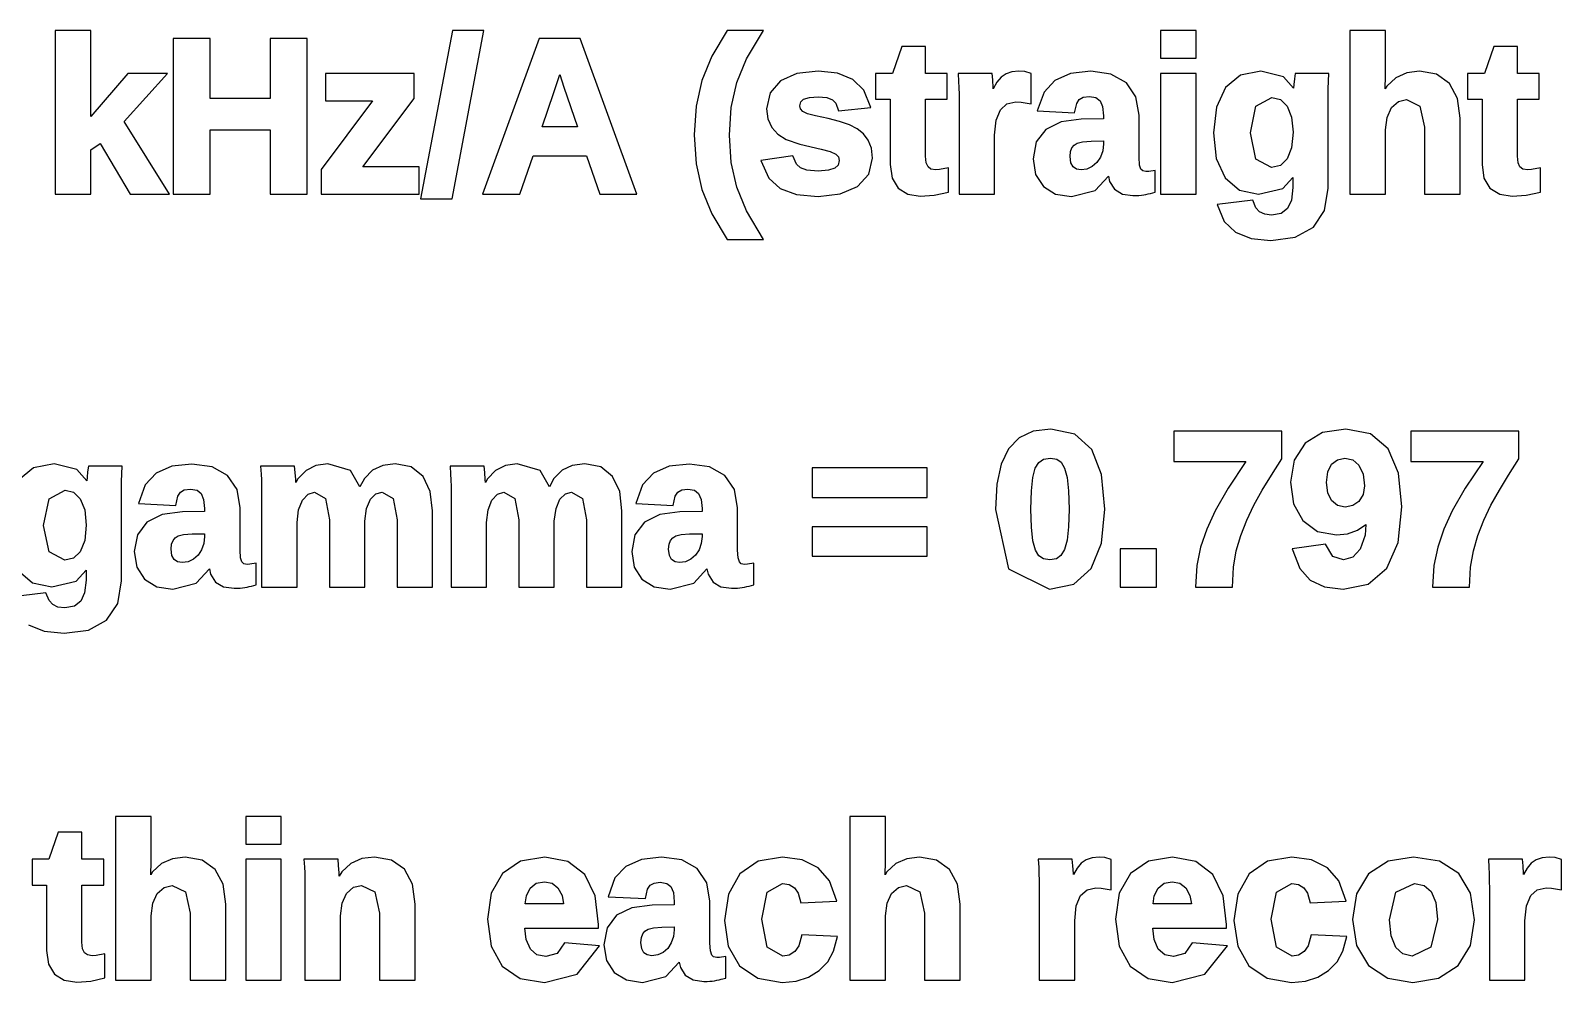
# Model space of a CAD drawing. Header units: metres. Extents: x 7 to 143, y 7 to 53.
# Drawn here: x 57.72 to 85, y 35.93 to 52.89 of the extents above; entities that cross this region are included whole.
import ezdxf

# ---------------------------------------------------------------- set-up
doc = ezdxf.new("R2010")
doc.units = ezdxf.units.M

msp = doc.modelspace()

# ---------------------------------------------------------------- linework, layer by layer
for p, q in [((58.7893, 52.8939), (58.1558, 52.8939)), ((58.1558, 52.8939), (58.1558, 49.9761)), ((58.7893, 51.3645), (58.7893, 52.8939)), ((60.9166, 52.7515), (60.2565, 52.7515)), ((60.2565, 52.7515), (60.2565, 49.9761)), ((60.9166, 51.6863), (60.9166, 52.7515)), ((62.6426, 52.7515), (61.9825, 52.7515)), ((61.9825, 52.7515), (61.9825, 51.6863)), ((62.6426, 49.9761), (62.6426, 52.7515)), ((65.237, 52.8939), (64.6654, 49.8983)), ((65.2287, 49.8983), (65.7905, 52.8939)), ((65.7905, 52.8939), (65.237, 52.8939)), ((66.7808, 52.7515), (65.7684, 49.9761)), ((67.5116, 52.7515), (66.7808, 52.7515)), ((68.5201, 49.9761), (67.5116, 52.7515)), ((70.1291, 52.8939), (69.8558, 52.4394)), ((70.7793, 52.8939), (70.1291, 52.8939)), ((70.4769, 52.3895), (70.7793, 52.8939)), ((78.4864, 52.8939), (77.8528, 52.8939)), ((77.8528, 52.8939), (77.8528, 52.4008)), ((78.4864, 52.4008), (78.4864, 52.8939)), ((81.8614, 52.8939), (81.2278, 52.8939)), ((81.2278, 52.8939), (81.2278, 49.9761)), ((81.8614, 52.0744), (81.8614, 52.8939)), ((69.8558, 52.4394), (69.6785, 52.0053)), ((70.303, 51.9667), (70.4769, 52.3895)), ((73.2423, 52.6129), (73.0752, 52.1306)), ((73.6621, 52.6129), (73.2423, 52.6129)), ((73.6621, 52.1306), (73.6621, 52.6129)), ((77.8528, 52.4008), (78.4864, 52.4008)), ((83.7918, 52.6129), (83.6247, 52.1306)), ((84.2115, 52.6129), (83.7918, 52.6129)), ((84.2115, 52.1306), (84.2115, 52.6129)), ((59.4493, 52.1306), (58.7893, 51.3645)), ((59.3864, 51.2737), (60.158, 52.1306)), ((60.158, 52.1306), (59.4493, 52.1306)), ((64.5497, 52.1306), (62.9725, 52.1306)), ((62.9725, 52.1306), (62.9725, 51.6451)), ((64.5497, 51.6823), (64.5497, 52.1306)), ((67.1369, 52.0769), (67.1478, 52.1135)), ((67.1478, 52.1135), (67.2202, 51.8845)), ((71.3706, 52.1282), (71.0792, 51.9973)), ((71.7524, 52.1707), (71.3706, 52.1282)), ((72.0956, 52.1338), (71.7524, 52.1707)), ((72.3699, 52.0206), (72.0956, 52.1338)), ((73.0752, 52.1306), (72.7741, 52.1306)), ((72.7741, 52.1306), (72.7741, 51.6698)), ((74.0513, 52.1306), (73.6621, 52.1306)), ((74.0513, 51.6698), (74.0513, 52.1306)), ((74.8519, 52.1306), (74.2446, 52.1306)), ((74.2446, 52.1306), (74.2532, 51.9839)), ((74.863, 52.0154), (74.8519, 52.1306)), ((75.0989, 52.1228), (75.0101, 52.0611)), ((75.2051, 52.159), (75.0989, 52.1228)), ((75.3301, 52.1706), (75.2051, 52.159)), ((75.4321, 52.1628), (75.3301, 52.1706)), ((75.5457, 52.1294), (75.4321, 52.1628)), ((75.5457, 51.5862), (75.5457, 52.1294)), ((76.2511, 52.1287), (75.9711, 52.0054)), ((76.6097, 52.1689), (76.2511, 52.1287)), ((76.97, 52.1188), (76.6097, 52.1689)), ((77.2438, 51.9646), (76.97, 52.1188)), ((78.4864, 52.1306), (77.8528, 52.1306)), ((77.8528, 52.1306), (77.8528, 49.9761)), ((78.4864, 49.9761), (78.4864, 52.1306)), ((79.6407, 52.1716), (79.2762, 52.0986)), ((80.0462, 52.0727), (79.6407, 52.1716)), ((80.2542, 52.1306), (80.2377, 52.0314)), ((80.8536, 52.1306), (80.2542, 52.1306)), ((80.8431, 51.8586), (80.8536, 52.1306)), ((82.2406, 52.1406), (82.0473, 52.0545)), ((82.4657, 52.1691), (82.2406, 52.1406)), ((82.7728, 52.1155), (82.4657, 52.1691)), ((83.0044, 51.9512), (82.7728, 52.1155)), ((83.6247, 52.1306), (83.3235, 52.1306)), ((83.3235, 52.1306), (83.3235, 51.6698)), ((84.6008, 52.1306), (84.2115, 52.1306)), ((84.6008, 51.6698), (84.6008, 52.1306)), ((67.0416, 51.7921), (67.1369, 52.0769)), ((67.2202, 51.8845), (67.4616, 51.1812)), ((69.6785, 52.0053), (69.5771, 51.5453)), ((70.203, 51.5226), (70.303, 51.9667)), ((71.0792, 51.9973), (70.8934, 51.7825)), ((72.5654, 51.8325), (72.3699, 52.0206)), ((72.6917, 51.5232), (72.5654, 51.8325)), ((74.2532, 51.9839), (74.2581, 51.8788)), ((74.2581, 51.8788), (74.2616, 51.7522)), ((74.8716, 51.8754), (74.863, 52.0154)), ((74.8725, 51.8578), (74.8716, 51.8754)), ((74.936, 51.9753), (74.8725, 51.8578)), ((75.0101, 52.0611), (74.936, 51.9753)), ((75.9711, 52.0054), (75.7768, 51.7994)), ((77.4146, 51.7137), (77.2438, 51.9646)), ((79.0085, 51.8783), (78.848, 51.5298)), ((79.2762, 52.0986), (79.0085, 51.8783)), ((80.2245, 51.8677), (80.0462, 52.0727)), ((80.2287, 51.9344), (80.2245, 51.8677)), ((80.2377, 52.0314), (80.2287, 51.9344)), ((80.8403, 51.6059), (80.8431, 51.8586)), ((81.8865, 51.9054), (81.8568, 51.8559)), ((81.8568, 51.8559), (81.8575, 51.8684)), ((81.8575, 51.8684), (81.8614, 52.0744)), ((82.0473, 52.0545), (81.8865, 51.9054)), ((83.1452, 51.6848), (83.0044, 51.9512)), ((61.9825, 51.6863), (60.9166, 51.6863)), ((63.8112, 51.6451), (62.8947, 50.4206)), ((62.9725, 51.6451), (63.8112, 51.6451)), ((63.6389, 50.4654), (64.5497, 51.6823)), ((66.8326, 51.1812), (67.0416, 51.7921)), ((70.8934, 51.7825), (70.8322, 51.4999)), ((71.4241, 51.5542), (71.4414, 51.6255)), ((71.4414, 51.6255), (71.493, 51.6724)), ((71.493, 51.6724), (71.5956, 51.7038)), ((71.5956, 51.7038), (71.752, 51.7152)), ((71.752, 51.7152), (71.9082, 51.7008)), ((71.9082, 51.7008), (72.0065, 51.6614)), ((72.0065, 51.6614), (72.0645, 51.5994)), ((72.0645, 51.5994), (72.1137, 51.4628)), ((72.7741, 51.6698), (73.0342, 51.6698)), ((73.0342, 51.6698), (73.0342, 50.5049)), ((73.6621, 50.6553), (73.6621, 51.6698)), ((73.6621, 51.6698), (74.0513, 51.6698)), ((74.2616, 51.7522), (74.2628, 51.5979)), ((74.2628, 51.5979), (74.2628, 49.9761)), ((74.9993, 51.4834), (75.1145, 51.588)), ((75.1145, 51.588), (75.2719, 51.6239)), ((75.2719, 51.6239), (75.3682, 51.6174)), ((75.3682, 51.6174), (75.5457, 51.5862)), ((75.7768, 51.7994), (75.6564, 51.4623)), ((76.322, 51.4305), (76.3595, 51.5968)), ((76.3595, 51.5968), (76.4045, 51.6683)), ((76.4045, 51.6683), (76.4741, 51.7078)), ((76.4741, 51.7078), (76.5851, 51.7224)), ((76.5851, 51.7224), (76.7023, 51.7015)), ((76.7023, 51.7015), (76.775, 51.6439)), ((76.775, 51.6439), (76.8197, 51.5389)), ((77.4698, 51.386), (77.4146, 51.7137)), ((79.5533, 51.55), (79.8363, 51.7009)), ((79.8363, 51.7009), (79.9894, 51.6642)), ((79.9894, 51.6642), (80.1088, 51.548)), ((80.8403, 50.0848), (80.8403, 51.6059)), ((81.971, 51.5215), (82.0915, 51.6307)), ((82.0915, 51.6307), (82.2364, 51.6651)), ((82.2364, 51.6651), (82.4737, 51.5483)), ((83.1905, 51.3318), (83.1452, 51.6848)), ((83.3235, 51.6698), (83.5837, 51.6698)), ((83.5837, 51.6698), (83.5837, 50.5049)), ((84.2115, 50.6553), (84.2115, 51.6698)), ((84.2115, 51.6698), (84.6008, 51.6698)), ((69.5771, 51.5453), (69.5434, 51.0343)), ((70.1696, 51.0325), (70.203, 51.5226)), ((70.8322, 51.4999), (70.8548, 51.3194)), ((70.8548, 51.3194), (70.9232, 51.1688)), ((71.4369, 51.4983), (71.4241, 51.5542)), ((71.4766, 51.4538), (71.4369, 51.4983)), ((71.5613, 51.4126), (71.4766, 51.4538)), ((71.7035, 51.3754), (71.5613, 51.4126)), ((71.9309, 51.3253), (71.7035, 51.3754)), ((72.1341, 51.2731), (71.9309, 51.3253)), ((72.1137, 51.4628), (72.6917, 51.5232)), ((74.8964, 51.0318), (74.9232, 51.3002)), ((74.9232, 51.3002), (74.9993, 51.4834)), ((75.6564, 51.4623), (76.322, 51.4305)), ((76.4403, 51.3141), (76.081, 51.268)), ((76.8363, 51.3208), (76.4403, 51.3141)), ((76.8197, 51.5389), (76.8363, 51.3737)), ((76.8363, 51.3737), (76.8363, 51.3208)), ((77.4698, 50.6355), (77.4698, 51.386)), ((78.848, 51.5298), (78.7956, 51.0705)), ((79.4534, 51.0705), (79.5533, 51.55)), ((80.1088, 51.548), (80.187, 51.352)), ((80.187, 51.352), (80.2141, 51.0818)), ((81.8614, 51.1224), (81.8896, 51.3481)), ((81.8896, 51.3481), (81.971, 51.5215)), ((82.4737, 51.5483), (82.5588, 51.1712)), ((83.1905, 49.9761), (83.1905, 51.3318)), ((60.1905, 49.9761), (59.3864, 51.2737)), ((60.9166, 51.123), (61.9825, 51.123)), ((60.9166, 49.9761), (60.9166, 51.123)), ((61.9825, 51.123), (61.9825, 49.9761)), ((67.4616, 51.1812), (66.8326, 51.1812)), ((69.5434, 51.0343), (69.5771, 50.5218)), ((70.2028, 50.5444), (70.1696, 51.0325)), ((70.9232, 51.1688), (71.0343, 51.047)), ((71.0343, 51.047), (71.1837, 50.952)), ((72.3079, 51.2142), (72.1341, 51.2731)), ((72.4473, 51.143), (72.3079, 51.2142)), ((72.5576, 51.0536), (72.4473, 51.143)), ((72.6442, 50.9405), (72.5576, 51.0536)), ((74.8964, 49.9761), (74.8964, 51.0318)), ((75.8083, 51.1328), (75.6381, 50.909)), ((76.081, 51.268), (75.8083, 51.1328)), ((78.7956, 51.0705), (78.8465, 50.6137)), ((79.5522, 50.601), (79.4534, 51.0705)), ((80.2141, 51.0818), (80.187, 50.8043)), ((81.8614, 49.9761), (81.8614, 51.1224)), ((82.5588, 51.1712), (82.5588, 49.9761)), ((58.7893, 50.7709), (58.9534, 50.8847)), ((58.7893, 49.9761), (58.7893, 50.7709)), ((58.9534, 50.8847), (59.4893, 49.9761)), ((71.1837, 50.952), (71.423, 50.8692)), ((71.423, 50.8692), (71.8031, 50.7827)), ((71.8031, 50.7827), (71.9666, 50.7397)), ((72.6998, 50.7988), (72.6442, 50.9405)), ((72.7183, 50.6231), (72.6998, 50.7988)), ((75.6381, 50.909), (75.5824, 50.6078)), ((76.2487, 50.7398), (76.274, 50.8055)), ((76.274, 50.8055), (76.3134, 50.8524)), ((76.3134, 50.8524), (76.3686, 50.8862)), ((76.3686, 50.8862), (76.4623, 50.9102)), ((76.4623, 50.9102), (76.6155, 50.9236)), ((76.6155, 50.9236), (76.8363, 50.9267)), ((76.8225, 50.753), (76.7823, 50.6399)), ((76.8363, 50.8757), (76.8225, 50.753)), ((76.8363, 50.9267), (76.8363, 50.8757)), ((80.187, 50.8043), (80.1088, 50.6061)), ((66.4355, 49.9761), (66.6729, 50.6597)), ((66.6729, 50.6597), (67.6214, 50.6597)), ((67.6214, 50.6597), (67.8587, 49.9761)), ((69.5771, 50.5218), (69.6785, 50.0606)), ((70.3021, 50.1029), (70.2028, 50.5444)), ((71.3007, 50.6642), (70.7282, 50.5784)), ((70.7282, 50.5784), (70.8717, 50.2631)), ((71.3665, 50.513), (71.3007, 50.6642)), ((71.4348, 50.4457), (71.3665, 50.513)), ((71.9666, 50.7397), (72.0648, 50.6926)), ((72.1071, 50.4975), (72.0491, 50.4424)), ((72.0648, 50.6926), (72.1114, 50.6413)), ((72.1264, 50.577), (72.1071, 50.4975)), ((72.1114, 50.6413), (72.1264, 50.577)), ((72.6525, 50.3362), (72.7183, 50.6231)), ((73.0342, 50.5049), (73.0679, 50.2644)), ((73.6751, 50.5362), (73.6621, 50.6553)), ((73.7089, 50.4643), (73.6751, 50.5362)), ((75.5824, 50.6078), (75.6272, 50.3276)), ((76.2398, 50.6498), (76.2487, 50.7398)), ((76.2546, 50.5376), (76.2398, 50.6498)), ((76.2947, 50.4663), (76.2546, 50.5376)), ((76.6374, 50.4709), (76.5417, 50.4258)), ((76.7193, 50.5431), (76.6374, 50.4709)), ((76.7823, 50.6399), (76.7193, 50.5431)), ((77.4791, 50.4971), (77.4698, 50.6355)), ((77.5025, 50.4229), (77.4791, 50.4971)), ((78.8465, 50.6137), (79.0025, 50.2687)), ((79.8325, 50.4532), (79.5522, 50.601)), ((79.9886, 50.4901), (79.8325, 50.4532)), ((80.1088, 50.6061), (79.9886, 50.4901)), ((83.5837, 50.5049), (83.6174, 50.2644)), ((84.2246, 50.5362), (84.2115, 50.6553)), ((84.2584, 50.4643), (84.2246, 50.5362)), ((62.8947, 50.4206), (62.8947, 49.9761)), ((64.6428, 50.4654), (63.6389, 50.4654)), ((64.6428, 49.9761), (64.6428, 50.4654)), ((70.8717, 50.2631), (71.0738, 50.0784)), ((71.552, 50.4059), (71.4348, 50.4457)), ((71.7487, 50.3915), (71.552, 50.4059)), ((71.9327, 50.405), (71.7487, 50.3915)), ((72.0491, 50.4424), (71.9327, 50.405)), ((72.4536, 50.1166), (72.6525, 50.3362)), ((73.0679, 50.2644), (73.1746, 50.0841)), ((73.7617, 50.4254), (73.7089, 50.4643)), ((73.8477, 50.4107), (73.7617, 50.4254)), ((73.9145, 50.4165), (73.8477, 50.4107)), ((74.0741, 50.4475), (73.9145, 50.4165)), ((74.0741, 50.0167), (74.0741, 50.4475)), ((75.6272, 50.3276), (75.7643, 50.1138)), ((76.3547, 50.4255), (76.2947, 50.4663)), ((76.4371, 50.4109), (76.3547, 50.4255)), ((76.5417, 50.4258), (76.4371, 50.4109)), ((76.687, 50.0445), (76.9227, 50.2989)), ((76.9227, 50.2989), (76.9441, 50.2047)), ((76.9441, 50.2047), (77.0316, 50.0654)), ((77.5348, 50.3923), (77.5025, 50.4229)), ((77.5928, 50.3802), (77.5348, 50.3923)), ((77.6438, 50.3826), (77.5928, 50.3802)), ((77.7566, 50.3992), (77.6438, 50.3826)), ((77.7566, 50.0134), (77.7566, 50.3992)), ((79.0025, 50.2687), (79.2585, 50.0511)), ((80.0338, 50.0793), (80.2119, 50.2784)), ((80.2119, 50.2784), (80.2105, 50.2051)), ((80.2105, 50.2051), (80.2105, 50.0991)), ((83.6174, 50.2644), (83.7241, 50.0841)), ((84.3112, 50.4254), (84.2584, 50.4643)), ((84.3972, 50.4107), (84.3112, 50.4254)), ((84.464, 50.4165), (84.3972, 50.4107)), ((84.6236, 50.4475), (84.464, 50.4165)), ((84.6236, 50.0167), (84.6236, 50.4475)), ((58.1558, 49.9761), (58.7893, 49.9761)), ((59.4893, 49.9761), (60.1905, 49.9761)), ((60.2565, 49.9761), (60.9166, 49.9761)), ((61.9825, 49.9761), (62.6426, 49.9761)), ((62.8947, 49.9761), (64.6428, 49.9761)), ((65.7684, 49.9761), (66.4355, 49.9761)), ((67.8587, 49.9761), (68.5201, 49.9761)), ((69.6785, 50.0606), (69.8558, 49.6254)), ((70.4757, 49.6799), (70.3021, 50.1029)), ((71.0738, 50.0784), (71.3639, 49.9724)), ((71.3639, 49.9724), (71.7492, 49.9379)), ((71.7492, 49.9379), (72.146, 49.9818)), ((72.146, 49.9818), (72.4536, 50.1166)), ((73.1746, 50.0841), (73.348, 49.9761)), ((73.348, 49.9761), (73.5719, 49.9417)), ((73.5719, 49.9417), (73.8202, 49.9585)), ((73.8202, 49.9585), (74.0741, 50.0167)), ((74.2628, 49.9761), (74.8964, 49.9761)), ((75.7643, 50.1138), (75.9826, 49.9808)), ((75.9826, 49.9808), (76.2679, 49.9372)), ((76.2679, 49.9372), (76.687, 50.0445)), ((77.0316, 50.0654), (77.1727, 49.9799)), ((77.1727, 49.9799), (77.3617, 49.9533)), ((77.3617, 49.9533), (77.4202, 49.9543)), ((77.4202, 49.9543), (77.4686, 49.9573)), ((77.4686, 49.9573), (77.5119, 49.9617)), ((77.5119, 49.9617), (77.5528, 49.9672)), ((77.5528, 49.9672), (77.5929, 49.9742)), ((77.5929, 49.9742), (77.6326, 49.9832)), ((77.6326, 49.9832), (77.6732, 49.9932)), ((77.6732, 49.9932), (77.7566, 50.0134)), ((77.8528, 49.9761), (78.4864, 49.9761)), ((79.2585, 50.0511), (79.6002, 49.9787)), ((79.6002, 49.9787), (80.0338, 50.0793)), ((80.2105, 50.0991), (80.186, 49.8733)), ((80.7757, 49.685), (80.8403, 50.0848)), ((81.2278, 49.9761), (81.8614, 49.9761)), ((82.5588, 49.9761), (83.1905, 49.9761)), ((83.7241, 50.0841), (83.8974, 49.9761)), ((83.8974, 49.9761), (84.1214, 49.9417)), ((84.1214, 49.9417), (84.3696, 49.9585)), ((84.3696, 49.9585), (84.6236, 50.0167)), ((64.6654, 49.8983), (65.2287, 49.8983)), ((70.7788, 49.1692), (70.4757, 49.6799)), ((79.4969, 49.8714), (78.86, 49.7966)), ((78.86, 49.7966), (78.9864, 49.4904)), ((79.5527, 49.7345), (79.4969, 49.8714)), ((79.6177, 49.6645), (79.5527, 49.7345)), ((79.7104, 49.6195), (79.6177, 49.6645)), ((80.1176, 49.722), (80.0047, 49.6346)), ((80.186, 49.8733), (80.1176, 49.722)), ((80.5762, 49.3882), (80.7757, 49.685)), ((69.8558, 49.6254), (70.1291, 49.1692)), ((78.9864, 49.4904), (79.1859, 49.3026)), ((79.832, 49.6039), (79.7104, 49.6195)), ((80.0047, 49.6346), (79.832, 49.6039)), ((80.2522, 49.2098), (80.5762, 49.3882)), ((70.1291, 49.1692), (70.7788, 49.1692)), ((79.1859, 49.3026), (79.4667, 49.1889)), ((79.4667, 49.1889), (79.8188, 49.1517)), ((79.8188, 49.1517), (80.2522, 49.2098)), ((75.332, 45.6384), (75.1439, 45.4416)), ((75.5813, 45.754), (75.332, 45.6384)), ((75.8955, 45.792), (75.5813, 45.754)), ((76.3279, 45.7016), (75.8955, 45.792)), ((76.6307, 45.4267), (76.3279, 45.7016)), ((80.0144, 45.7515), (78.0897, 45.7515)), ((78.0897, 45.7515), (78.0897, 45.2128)), ((80.0144, 45.2637), (80.0144, 45.7515)), ((80.7407, 45.7299), (80.4278, 45.5408)), ((81.1549, 45.7921), (80.7407, 45.7299)), ((81.595, 45.7045), (81.1549, 45.7921)), ((81.91, 45.4386), (81.595, 45.7045)), ((84.2386, 45.7515), (82.3139, 45.7515)), ((82.3139, 45.7515), (82.3139, 45.2128)), ((84.2386, 45.2637), (84.2386, 45.7515)), ((75.1439, 45.4416), (75.0121, 45.1652)), ((76.8026, 44.979), (76.6307, 45.4267)), ((80.4278, 45.5408), (80.2328, 45.2389)), ((82.0934, 45.0036), (81.91, 45.4386)), ((57.7693, 45.0986), (57.5016, 44.8783)), ((58.1338, 45.1716), (57.7693, 45.0986)), ((58.5393, 45.0727), (58.1338, 45.1716)), ((58.7176, 44.8677), (58.5393, 45.0727)), ((58.7308, 45.0314), (58.7218, 44.9344)), ((58.7473, 45.1306), (58.7308, 45.0314)), ((59.3467, 45.1306), (58.7473, 45.1306)), ((59.3362, 44.8586), (59.3467, 45.1306)), ((60.2312, 45.1287), (59.9513, 45.0054)), ((60.5899, 45.1689), (60.2312, 45.1287)), ((60.9501, 45.1188), (60.5899, 45.1689)), ((61.224, 44.9646), (60.9501, 45.1188)), ((62.4219, 45.1306), (61.8147, 45.1306)), ((61.8147, 45.1306), (61.8234, 44.9885)), ((62.4332, 45.0185), (62.4219, 45.1306)), ((62.4418, 44.8909), (62.4332, 45.0185)), ((62.625, 45.0551), (62.4792, 44.9055)), ((62.8016, 45.1422), (62.625, 45.0551)), ((63.0109, 45.1714), (62.8016, 45.1422)), ((63.4188, 45.0507), (63.0109, 45.1714)), ((63.5838, 44.7637), (63.4188, 45.0507)), ((63.8112, 45.0574), (63.6645, 44.9081)), ((63.9926, 45.1429), (63.8112, 45.0574)), ((64.2144, 45.1711), (63.9926, 45.1429)), ((64.4986, 45.1162), (64.2144, 45.1711)), ((64.7105, 44.9483), (64.4986, 45.1162)), ((65.7987, 45.1306), (65.1915, 45.1306)), ((65.1915, 45.1306), (65.2002, 44.9885)), ((65.81, 45.0185), (65.7987, 45.1306)), ((65.8186, 44.8909), (65.81, 45.0185)), ((66.0018, 45.0551), (65.856, 44.9055)), ((66.1784, 45.1422), (66.0018, 45.0551)), ((66.3877, 45.1714), (66.1784, 45.1422)), ((66.7956, 45.0507), (66.3877, 45.1714)), ((66.9606, 44.7637), (66.7956, 45.0507)), ((67.188, 45.0574), (67.0413, 44.9081)), ((67.3694, 45.1429), (67.188, 45.0574)), ((67.5912, 45.1711), (67.3694, 45.1429)), ((67.8755, 45.1162), (67.5912, 45.1711)), ((68.0873, 44.9483), (67.8755, 45.1162)), ((69.097, 45.1287), (68.817, 45.0054)), ((69.4557, 45.1689), (69.097, 45.1287)), ((69.8159, 45.1188), (69.4557, 45.1689)), ((70.0897, 44.9646), (69.8159, 45.1188)), ((73.6938, 45.0983), (71.6438, 45.0983)), ((71.6438, 45.0983), (71.6438, 44.5749)), ((73.6938, 44.5749), (73.6938, 45.0983)), ((75.0121, 45.1652), (74.9346, 44.8077)), ((75.5771, 44.9299), (75.6213, 45.0951)), ((75.6213, 45.0951), (75.6826, 45.198)), ((75.6826, 45.198), (75.7664, 45.2534)), ((75.7664, 45.2534), (75.8893, 45.2729)), ((75.8893, 45.2729), (76.0042, 45.2538)), ((76.0042, 45.2538), (76.0836, 45.1995)), ((76.0836, 45.1995), (76.1434, 45.0968)), ((76.1434, 45.0968), (76.1877, 44.9308)), ((78.0897, 45.2128), (79.3756, 45.2128)), ((79.3756, 45.2128), (79.0589, 44.7355)), ((79.8317, 44.9715), (80.0144, 45.2637)), ((80.2328, 45.2389), (80.1689, 44.8456)), ((80.811, 44.8413), (80.8346, 45.0281)), ((80.8346, 45.0281), (80.902, 45.1632)), ((80.902, 45.1632), (81.0043, 45.2449)), ((81.0043, 45.2449), (81.1398, 45.2725)), ((81.1398, 45.2725), (81.2797, 45.2408)), ((81.2797, 45.2408), (81.3893, 45.1456)), ((81.3893, 45.1456), (81.4632, 44.9898)), ((82.3139, 45.2128), (83.5998, 45.2128)), ((83.5998, 45.2128), (83.2831, 44.7355)), ((84.0559, 44.9715), (84.2386, 45.2637)), ((58.7218, 44.9344), (58.7176, 44.8677)), ((59.3334, 44.6059), (59.3362, 44.8586)), ((59.757, 44.7994), (59.6366, 44.4623)), ((59.9513, 45.0054), (59.757, 44.7994)), ((61.3948, 44.7137), (61.224, 44.9646)), ((61.8234, 44.9885), (61.8283, 44.8891)), ((61.8283, 44.8891), (61.8318, 44.7708)), ((61.8318, 44.7708), (61.833, 44.6207)), ((62.4444, 44.8417), (62.4418, 44.8909)), ((62.4792, 44.9055), (62.4444, 44.8417)), ((63.6645, 44.9081), (63.5838, 44.7637)), ((64.8373, 44.6818), (64.7105, 44.9483)), ((65.2002, 44.9885), (65.2051, 44.8891)), ((65.2051, 44.8891), (65.2086, 44.7708)), ((65.2086, 44.7708), (65.2098, 44.6207)), ((65.8212, 44.8417), (65.8186, 44.8909)), ((65.856, 44.9055), (65.8212, 44.8417)), ((67.0413, 44.9081), (66.9606, 44.7637)), ((68.2141, 44.6818), (68.0873, 44.9483)), ((68.6227, 44.7994), (68.5023, 44.4623)), ((68.817, 45.0054), (68.6227, 44.7994)), ((70.2605, 44.7137), (70.0897, 44.9646)), ((74.9346, 44.8077), (74.9088, 44.3607)), ((75.5514, 44.6902), (75.5771, 44.9299)), ((76.1877, 44.9308), (76.2141, 44.6904)), ((76.8587, 44.3646), (76.8026, 44.979)), ((79.6665, 44.6999), (79.8317, 44.9715)), ((80.1689, 44.8456), (80.2233, 44.4614)), ((80.8344, 44.6557), (80.811, 44.8413)), ((81.4886, 44.7815), (81.4631, 44.6225)), ((81.4632, 44.9898), (81.4886, 44.7815)), ((82.1533, 44.4064), (82.0934, 45.0036)), ((83.8907, 44.6999), (84.0559, 44.9715)), ((57.9465, 44.0705), (58.0464, 44.55)), ((58.0464, 44.55), (58.3294, 44.7009)), ((58.3294, 44.7009), (58.4825, 44.6642)), ((58.4825, 44.6642), (58.6019, 44.548)), ((58.6019, 44.548), (58.6801, 44.352)), ((59.3334, 43.0848), (59.3334, 44.6059)), ((60.3022, 44.4305), (60.3397, 44.5968)), ((60.3397, 44.5968), (60.3847, 44.6683)), ((60.3847, 44.6683), (60.4543, 44.7078)), ((60.4543, 44.7078), (60.5653, 44.7224)), ((60.5653, 44.7224), (60.6825, 44.7015)), ((60.6825, 44.7015), (60.7552, 44.6439)), ((60.7552, 44.6439), (60.7999, 44.5389)), ((60.7999, 44.5389), (60.8165, 44.3737)), ((61.45, 44.386), (61.3948, 44.7137)), ((61.833, 44.6207), (61.833, 42.9761)), ((62.4909, 44.353), (62.561, 44.5272)), ((62.561, 44.5272), (62.6616, 44.6342)), ((62.6616, 44.6342), (62.7744, 44.6659)), ((62.7744, 44.6659), (62.9699, 44.5527)), ((62.9699, 44.5527), (63.0425, 44.1739)), ((63.7029, 44.3757), (63.7736, 44.5403)), ((63.7736, 44.5403), (63.8709, 44.6372)), ((63.8709, 44.6372), (63.9796, 44.6662)), ((63.9796, 44.6662), (64.1756, 44.5527)), ((64.1756, 44.5527), (64.2482, 44.1739)), ((64.878, 44.3335), (64.8373, 44.6818)), ((65.2098, 44.6207), (65.2098, 42.9761)), ((65.8678, 44.353), (65.9378, 44.5272)), ((65.9378, 44.5272), (66.0384, 44.6342)), ((66.0384, 44.6342), (66.1512, 44.6659)), ((66.1512, 44.6659), (66.3467, 44.5527)), ((66.3467, 44.5527), (66.4193, 44.1739)), ((67.0798, 44.3757), (67.1504, 44.5403)), ((67.1504, 44.5403), (67.2477, 44.6372)), ((67.2477, 44.6372), (67.3565, 44.6662)), ((67.3565, 44.6662), (67.5524, 44.5527)), ((67.5524, 44.5527), (67.625, 44.1739)), ((68.2548, 44.3335), (68.2141, 44.6818)), ((69.168, 44.4305), (69.2055, 44.5968)), ((69.2055, 44.5968), (69.2504, 44.6683)), ((69.2504, 44.6683), (69.32, 44.7078)), ((69.32, 44.7078), (69.4311, 44.7224)), ((69.4311, 44.7224), (69.5482, 44.7015)), ((69.5482, 44.7015), (69.6209, 44.6439)), ((69.6209, 44.6439), (69.6657, 44.5389)), ((69.6657, 44.5389), (69.6822, 44.3737)), ((70.3158, 44.386), (70.2605, 44.7137)), ((71.6438, 44.5749), (73.6938, 44.5749)), ((75.5427, 44.3646), (75.5514, 44.6902)), ((76.2141, 44.6904), (76.223, 44.3646)), ((79.0589, 44.7355), (78.8243, 44.3317)), ((79.5178, 44.4342), (79.6665, 44.6999)), ((80.9016, 44.5168), (80.8344, 44.6557)), ((81.0043, 44.4313), (80.9016, 44.5168)), ((81.3892, 44.5035), (81.2791, 44.4278)), ((81.4631, 44.6225), (81.3892, 44.5035)), ((83.2831, 44.7355), (83.0485, 44.3317)), ((83.742, 44.4342), (83.8907, 44.6999)), ((58.6801, 44.352), (58.7072, 44.0818)), ((59.6366, 44.4623), (60.3022, 44.4305)), ((60.0612, 44.268), (59.7885, 44.1328)), ((60.4205, 44.3141), (60.0612, 44.268)), ((60.8165, 44.3208), (60.4205, 44.3141)), ((60.8165, 44.3737), (60.8165, 44.3208)), ((61.45, 43.6355), (61.45, 44.386)), ((62.4666, 44.1248), (62.4909, 44.353)), ((63.6723, 44.1488), (63.7029, 44.3757)), ((64.878, 42.9761), (64.878, 44.3335)), ((65.8434, 44.1248), (65.8678, 44.353)), ((67.0491, 44.1488), (67.0798, 44.3757)), ((68.2548, 42.9761), (68.2548, 44.3335)), ((68.5023, 44.4623), (69.168, 44.4305)), ((68.9269, 44.268), (68.6543, 44.1328)), ((69.2862, 44.3141), (68.9269, 44.268)), ((69.6822, 44.3208), (69.2862, 44.3141)), ((69.6822, 44.3737), (69.6822, 44.3208)), ((70.3158, 43.6355), (70.3158, 44.386)), ((74.9088, 44.3607), (75.1452, 43.2982)), ((75.5518, 44.042), (75.5427, 44.3646)), ((76.223, 44.3646), (76.2139, 44.0504)), ((76.7994, 43.757), (76.8587, 44.3646)), ((78.8243, 44.3317), (78.6765, 44.0062)), ((79.3893, 44.1672), (79.5178, 44.4342)), ((80.2233, 44.4614), (80.3889, 44.161)), ((81.1429, 44.4024), (81.0043, 44.4313)), ((81.2791, 44.4278), (81.1429, 44.4024)), ((82.0869, 43.7712), (82.1533, 44.4064)), ((83.0485, 44.3317), (82.9007, 44.0062)), ((83.6136, 44.1672), (83.742, 44.4342)), ((58.0453, 43.601), (57.9465, 44.0705)), ((58.7072, 44.0818), (58.6801, 43.8043)), ((59.7885, 44.1328), (59.6183, 43.909)), ((60.4425, 43.9102), (60.5957, 43.9236)), ((60.5957, 43.9236), (60.8165, 43.9267)), ((60.8165, 43.9267), (60.8165, 43.8757)), ((62.4666, 42.9761), (62.4666, 44.1248)), ((63.0425, 44.1739), (63.0425, 42.9761)), ((63.6723, 42.9761), (63.6723, 44.1488)), ((64.2482, 44.1739), (64.2482, 42.9761)), ((65.8434, 42.9761), (65.8434, 44.1248)), ((66.4193, 44.1739), (66.4193, 42.9761)), ((67.0491, 42.9761), (67.0491, 44.1488)), ((67.625, 44.1739), (67.625, 42.9761)), ((68.6543, 44.1328), (68.484, 43.909)), ((69.3083, 43.9102), (69.4614, 43.9236)), ((69.4614, 43.9236), (69.6822, 43.9267)), ((69.6822, 43.9267), (69.6822, 43.8757)), ((73.6938, 44.0483), (71.6438, 44.0483)), ((71.6438, 44.0483), (71.6438, 43.5287)), ((73.6938, 43.5287), (73.6938, 44.0483)), ((75.5789, 43.8017), (75.5518, 44.042)), ((76.2139, 44.0504), (76.1868, 43.8121)), ((78.6765, 44.0062), (78.5679, 43.6858)), ((79.2838, 43.8967), (79.3893, 44.1672)), ((80.3889, 44.161), (80.6511, 43.9677)), ((80.6511, 43.9677), (80.9865, 43.9041)), ((80.9865, 43.9041), (81.1832, 43.9257)), ((81.1832, 43.9257), (81.3654, 43.9903)), ((81.3654, 43.9903), (81.5139, 44.0914)), ((81.5139, 44.0914), (81.4967, 43.8991)), ((82.9007, 44.0062), (82.7921, 43.6858)), ((83.508, 43.8967), (83.6136, 44.1672)), ((58.6801, 43.8043), (58.6019, 43.6061)), ((59.6183, 43.909), (59.5626, 43.6078)), ((60.22, 43.6497), (60.2289, 43.7398)), ((60.2348, 43.5376), (60.22, 43.6497)), ((60.2289, 43.7398), (60.2541, 43.8054)), ((60.2541, 43.8054), (60.2936, 43.8524)), ((60.2936, 43.8524), (60.3488, 43.8862)), ((60.3488, 43.8862), (60.4425, 43.9102)), ((60.8027, 43.753), (60.7625, 43.64)), ((60.8165, 43.8757), (60.8027, 43.753)), ((68.484, 43.909), (68.4283, 43.6078)), ((69.0857, 43.6498), (69.0947, 43.7398)), ((69.1005, 43.5376), (69.0857, 43.6498)), ((69.0947, 43.7398), (69.1199, 43.8055)), ((69.1199, 43.8055), (69.1593, 43.8524)), ((69.1593, 43.8524), (69.2146, 43.8862)), ((69.2146, 43.8862), (69.3083, 43.9102)), ((69.6685, 43.753), (69.6282, 43.6399)), ((69.6822, 43.8757), (69.6685, 43.753)), ((75.6241, 43.635), (75.5789, 43.8017)), ((76.1868, 43.8121), (76.1411, 43.6435)), ((76.6179, 43.3081), (76.7994, 43.757)), ((77.7801, 43.6553), (77.1314, 43.6553)), ((77.1314, 43.6553), (77.1314, 42.9761)), ((77.7801, 42.9761), (77.7801, 43.6553)), ((78.5679, 43.6858), (78.5011, 43.3616)), ((79.2033, 43.6195), (79.2838, 43.8967)), ((80.7945, 43.7411), (80.1969, 43.6573)), ((80.1969, 43.6573), (80.3365, 43.3074)), ((80.9241, 43.5194), (80.7945, 43.7411)), ((81.4967, 43.8991), (81.4107, 43.6483)), ((81.884, 43.3105), (82.0869, 43.7712)), ((82.7921, 43.6858), (82.7253, 43.3616)), ((83.4275, 43.6195), (83.508, 43.8967)), ((58.3256, 43.4532), (58.0453, 43.601)), ((58.4817, 43.4901), (58.3256, 43.4532)), ((58.6019, 43.6061), (58.4817, 43.4901)), ((59.5626, 43.6078), (59.6073, 43.3276)), ((60.2749, 43.4663), (60.2348, 43.5376)), ((60.3348, 43.4255), (60.2749, 43.4663)), ((60.4173, 43.4109), (60.3348, 43.4255)), ((60.5218, 43.4258), (60.4173, 43.4109)), ((60.6175, 43.4709), (60.5218, 43.4258)), ((60.6994, 43.5431), (60.6175, 43.4709)), ((60.7625, 43.64), (60.6994, 43.5431)), ((61.4592, 43.4971), (61.45, 43.6355)), ((61.4827, 43.4229), (61.4592, 43.4971)), ((61.515, 43.3923), (61.4827, 43.4229)), ((61.573, 43.3802), (61.515, 43.3923)), ((61.6239, 43.3826), (61.573, 43.3802)), ((61.7367, 43.3992), (61.6239, 43.3826)), ((61.7367, 43.0134), (61.7367, 43.3992)), ((68.4283, 43.6078), (68.4731, 43.3276)), ((69.1406, 43.4663), (69.1005, 43.5376)), ((69.2006, 43.4255), (69.1406, 43.4663)), ((69.2831, 43.4109), (69.2006, 43.4255)), ((69.3876, 43.4258), (69.2831, 43.4109)), ((69.4833, 43.4709), (69.3876, 43.4258)), ((69.5652, 43.5431), (69.4833, 43.4709)), ((69.6282, 43.6399), (69.5652, 43.5431)), ((70.325, 43.497), (70.3158, 43.6355)), ((70.3484, 43.4229), (70.325, 43.497)), ((70.3808, 43.3923), (70.3484, 43.4229)), ((70.4388, 43.3802), (70.3808, 43.3923)), ((70.4897, 43.3826), (70.4388, 43.3802)), ((70.6025, 43.3992), (70.4897, 43.3826)), ((70.6025, 43.0134), (70.6025, 43.3992)), ((71.6438, 43.5287), (73.6938, 43.5287)), ((75.6848, 43.5321), (75.6241, 43.635)), ((75.7654, 43.4776), (75.6848, 43.5321)), ((75.8817, 43.4585), (75.7654, 43.4776)), ((75.9968, 43.4786), (75.8817, 43.4585)), ((76.0787, 43.5363), (75.9968, 43.4786)), ((76.1411, 43.6435), (76.0787, 43.5363)), ((79.1523, 43.3311), (79.2033, 43.6195)), ((81.1112, 43.4599), (80.9241, 43.5194)), ((81.281, 43.5059), (81.1112, 43.4599)), ((81.4107, 43.6483), (81.281, 43.5059)), ((83.3765, 43.3311), (83.4275, 43.6195)), ((57.4956, 43.2687), (57.7516, 43.0511)), ((58.5269, 43.0793), (58.705, 43.2784)), ((58.705, 43.2784), (58.7036, 43.2051)), ((58.7036, 43.2051), (58.7036, 43.0991)), ((59.6073, 43.3276), (59.7445, 43.1138)), ((59.7445, 43.1138), (59.9628, 42.9808)), ((60.6672, 43.0445), (60.9029, 43.2989)), ((60.9029, 43.2989), (60.9243, 43.2047)), ((60.9243, 43.2047), (61.0117, 43.0654)), ((68.4731, 43.3276), (68.6103, 43.1138)), ((68.6103, 43.1138), (68.8285, 42.9808)), ((69.5329, 43.0445), (69.7686, 43.2989)), ((69.7686, 43.2989), (69.79, 43.2047)), ((69.79, 43.2047), (69.8775, 43.0654)), ((75.1452, 43.2982), (75.8715, 42.9356)), ((76.3087, 43.0294), (76.6179, 43.3081)), ((78.5011, 43.3616), (78.4755, 42.9761)), ((79.1325, 42.9761), (79.1523, 43.3311)), ((80.3365, 43.3074), (80.5201, 43.0984)), ((81.5508, 43.0301), (81.884, 43.3105)), ((82.7253, 43.3616), (82.6997, 42.9761)), ((83.3568, 42.9761), (83.3765, 43.3311)), ((57.99, 42.8714), (57.3531, 42.7966)), ((57.7516, 43.0511), (58.0933, 42.9787)), ((58.0458, 42.7345), (57.99, 42.8714)), ((58.0933, 42.9787), (58.5269, 43.0793)), ((58.6791, 42.8733), (58.6107, 42.722)), ((58.7036, 43.0991), (58.6791, 42.8733)), ((59.2688, 42.685), (59.3334, 43.0848)), ((59.9628, 42.9808), (60.2481, 42.9372)), ((60.2481, 42.9372), (60.6672, 43.0445)), ((61.0117, 43.0654), (61.1529, 42.9799)), ((61.1529, 42.9799), (61.3419, 42.9533)), ((61.3419, 42.9533), (61.4003, 42.9543)), ((61.4003, 42.9543), (61.4487, 42.9573)), ((61.4487, 42.9573), (61.4921, 42.9617)), ((61.4921, 42.9617), (61.5329, 42.9672)), ((61.5329, 42.9672), (61.5731, 42.9742)), ((61.5731, 42.9742), (61.6128, 42.9832)), ((61.6128, 42.9832), (61.6534, 42.9932)), ((61.6534, 42.9932), (61.7367, 43.0134)), ((61.833, 42.9761), (62.4666, 42.9761)), ((63.0425, 42.9761), (63.6723, 42.9761)), ((64.2482, 42.9761), (64.878, 42.9761)), ((65.2098, 42.9761), (65.8434, 42.9761)), ((66.4193, 42.9761), (67.0491, 42.9761)), ((67.625, 42.9761), (68.2548, 42.9761)), ((68.8285, 42.9808), (69.1138, 42.9372)), ((69.1138, 42.9372), (69.5329, 43.0445)), ((69.8775, 43.0654), (70.0186, 42.9799)), ((70.0186, 42.9799), (70.2076, 42.9533)), ((70.2076, 42.9533), (70.2661, 42.9543)), ((70.2661, 42.9543), (70.3145, 42.9573)), ((70.3145, 42.9573), (70.3578, 42.9617)), ((70.3578, 42.9617), (70.3987, 42.9672)), ((70.3987, 42.9672), (70.4388, 42.9742)), ((70.4388, 42.9742), (70.4785, 42.9832)), ((70.4785, 42.9832), (70.5191, 42.9932)), ((70.5191, 42.9932), (70.6025, 43.0134)), ((75.8715, 42.9356), (76.3087, 43.0294)), ((77.1314, 42.9761), (77.7801, 42.9761)), ((78.4755, 42.9761), (79.1325, 42.9761)), ((80.5201, 43.0984), (80.7753, 42.9772)), ((80.7753, 42.9772), (81.1065, 42.9375)), ((81.1065, 42.9375), (81.5508, 43.0301)), ((82.6997, 42.9761), (83.3568, 42.9761)), ((58.1108, 42.6645), (58.0458, 42.7345)), ((58.2035, 42.6195), (58.1108, 42.6645)), ((58.3251, 42.6039), (58.2035, 42.6195)), ((58.4978, 42.6346), (58.3251, 42.6039)), ((58.6107, 42.722), (58.4978, 42.6346)), ((59.0694, 42.3882), (59.2688, 42.685)), ((57.679, 42.3026), (57.9598, 42.1889)), ((58.7453, 42.2098), (59.0694, 42.3882)), ((57.9598, 42.1889), (58.3119, 42.1517)), ((58.3119, 42.1517), (58.7453, 42.2098)), ((59.864, 38.886), (59.2304, 38.886)), ((59.2304, 38.886), (59.2304, 35.9683)), ((59.864, 38.0665), (59.864, 38.886)), ((62.1838, 38.886), (61.5502, 38.886)), ((61.5502, 38.886), (61.5502, 38.393)), ((62.1838, 38.393), (62.1838, 38.886)), ((72.9502, 38.886), (72.3167, 38.886)), ((72.3167, 38.886), (72.3167, 35.9683)), ((72.9502, 38.0665), (72.9502, 38.886)), ((58.2099, 38.605), (58.0428, 38.1227)), ((58.6297, 38.605), (58.2099, 38.605)), ((58.6297, 38.1227), (58.6297, 38.605)), ((61.5502, 38.393), (62.1838, 38.393)), ((58.0428, 38.1227), (57.7417, 38.1227)), ((57.7417, 38.1227), (57.7417, 37.6619)), ((59.0189, 38.1227), (58.6297, 38.1227)), ((59.0189, 37.6619), (59.0189, 38.1227)), ((59.8602, 37.8605), (59.864, 38.0665)), ((60.05, 38.0466), (59.8892, 37.8976)), ((60.2432, 38.1328), (60.05, 38.0466)), ((60.4683, 38.1612), (60.2432, 38.1328)), ((60.7755, 38.1077), (60.4683, 38.1612)), ((61.007, 37.9433), (60.7755, 38.1077)), ((61.1479, 37.677), (61.007, 37.9433)), ((62.1838, 38.1227), (61.5502, 38.1227)), ((61.5502, 38.1227), (61.5502, 35.9683)), ((62.1838, 35.9683), (62.1838, 38.1227)), ((63.1943, 38.1227), (62.587, 38.1227)), ((62.587, 38.1227), (62.5957, 37.9806)), ((62.5957, 37.9806), (62.6007, 37.8813)), ((63.2055, 38.0107), (63.1943, 38.1227)), ((63.2141, 37.883), (63.2055, 38.0107)), ((63.4249, 38.0485), (63.2641, 37.8994)), ((63.6182, 38.1346), (63.4249, 38.0485)), ((63.8433, 38.1631), (63.6182, 38.1346)), ((64.1504, 38.1096), (63.8433, 38.1631)), ((64.382, 37.9452), (64.1504, 38.1096)), ((64.5228, 37.6789), (64.382, 37.9452)), ((66.4496, 38.0898), (66.1256, 37.8722)), ((66.8796, 38.1614), (66.4496, 38.0898)), ((67.2903, 38.0842), (66.8796, 38.1614)), ((67.5949, 37.8497), (67.2903, 38.0842)), ((68.3228, 37.9976), (68.1286, 37.7915)), ((68.6028, 38.1208), (68.3228, 37.9976)), ((68.9615, 38.161), (68.6028, 38.1208)), ((69.3217, 38.1109), (68.9615, 38.161)), ((69.5956, 37.9567), (69.3217, 38.1109)), ((69.7664, 37.7059), (69.5956, 37.9567)), ((70.682, 38.0871), (70.3534, 37.8615)), ((71.1177, 38.1612), (70.682, 38.0871)), ((71.465, 38.1135), (71.1177, 38.1612)), ((71.7495, 37.9687), (71.465, 38.1135)), ((71.9554, 37.7376), (71.7495, 37.9687)), ((72.9464, 37.8605), (72.9502, 38.0665)), ((73.1362, 38.0466), (72.9754, 37.8976)), ((73.3295, 38.1328), (73.1362, 38.0466)), ((73.5546, 38.1612), (73.3295, 38.1328)), ((73.8617, 38.1077), (73.5546, 38.1612)), ((74.0933, 37.9433), (73.8617, 38.1077)), ((74.2341, 37.677), (74.0933, 37.9433)), ((76.2807, 38.1227), (75.6734, 38.1227)), ((75.6734, 38.1227), (75.682, 37.976)), ((75.682, 37.976), (75.6869, 37.871)), ((76.2918, 38.0076), (76.2807, 38.1227)), ((76.3004, 37.8676), (76.2918, 38.0076)), ((76.3648, 37.9674), (76.3013, 37.8499)), ((76.4389, 38.0532), (76.3648, 37.9674)), ((76.5277, 38.1149), (76.4389, 38.0532)), ((76.6339, 38.1511), (76.5277, 38.1149)), ((76.759, 38.1628), (76.6339, 38.1511)), ((76.861, 38.1549), (76.759, 38.1628)), ((76.9745, 38.1215), (76.861, 38.1549)), ((76.9745, 37.5783), (76.9745, 38.1215)), ((77.6388, 38.0898), (77.3148, 37.8722)), ((78.0688, 38.1614), (77.6388, 38.0898)), ((78.4795, 38.0842), (78.0688, 38.1614)), ((78.7841, 37.8497), (78.4795, 38.0842)), ((79.7591, 38.0871), (79.4305, 37.8615)), ((80.1948, 38.1612), (79.7591, 38.0871)), ((80.5421, 38.1135), (80.1948, 38.1612)), ((80.8266, 37.9687), (80.5421, 38.1135)), ((81.0324, 37.7376), (80.8266, 37.9687)), ((81.9072, 38.0874), (81.5608, 37.8625)), ((82.3626, 38.1613), (81.9072, 38.0874)), ((82.8243, 38.0899), (82.3626, 38.1613)), ((83.1677, 37.8721), (82.8243, 38.0899)), ((84.3027, 38.1227), (83.6954, 38.1227)), ((83.6954, 38.1227), (83.7039, 37.976)), ((83.7039, 37.976), (83.7088, 37.871)), ((84.3138, 38.0076), (84.3027, 38.1227)), ((84.3224, 37.8676), (84.3138, 38.0076)), ((84.3868, 37.9674), (84.3232, 37.8499)), ((84.4609, 38.0532), (84.3868, 37.9674)), ((84.5497, 38.1149), (84.4609, 38.0532)), ((84.6559, 38.1511), (84.5497, 38.1149)), ((84.7809, 38.1628), (84.6559, 38.1511)), ((84.883, 38.1549), (84.7809, 38.1628)), ((84.9965, 38.1215), (84.883, 38.1549)), ((84.9965, 37.5783), (84.9965, 38.1215)), ((57.7417, 37.6619), (58.0018, 37.6619)), ((58.0018, 37.6619), (58.0018, 36.4971)), ((58.6297, 36.6475), (58.6297, 37.6619)), ((58.6297, 37.6619), (59.0189, 37.6619)), ((59.8892, 37.8976), (59.8594, 37.8481)), ((59.8594, 37.8481), (59.8602, 37.8605)), ((60.0941, 37.6228), (60.239, 37.6572)), ((60.239, 37.6572), (60.4763, 37.5404)), ((61.1931, 37.324), (61.1479, 37.677)), ((62.6007, 37.8813), (62.6042, 37.763)), ((62.6042, 37.763), (62.6054, 37.6128)), ((63.2174, 37.8217), (63.2141, 37.883)), ((63.2641, 37.8994), (63.2174, 37.8217)), ((63.4691, 37.6247), (63.614, 37.6591)), ((63.614, 37.6591), (63.8513, 37.5423)), ((64.568, 37.3259), (64.5228, 37.6789)), ((66.1256, 37.8722), (65.9256, 37.5214)), ((66.6218, 37.6114), (66.7267, 37.6951)), ((66.7267, 37.6951), (66.8715, 37.7236)), ((66.8715, 37.7236), (67.009, 37.6967)), ((67.009, 37.6967), (67.1134, 37.6171)), ((67.7789, 37.47), (67.5949, 37.8497)), ((68.1286, 37.7915), (68.0081, 37.4545)), ((68.7113, 37.5889), (68.7562, 37.6604)), ((68.7562, 37.6604), (68.8258, 37.6999)), ((68.8258, 37.6999), (68.9369, 37.7145)), ((68.9369, 37.7145), (69.054, 37.6936)), ((69.054, 37.6936), (69.1267, 37.636)), ((69.8216, 37.3781), (69.7664, 37.7059)), ((70.3534, 37.8615), (70.1508, 37.5031)), ((70.8426, 37.5395), (71.1163, 37.6921)), ((71.1163, 37.6921), (71.237, 37.673)), ((71.237, 37.673), (71.3297, 37.6137)), ((72.0869, 37.3786), (71.9554, 37.7376)), ((72.9754, 37.8976), (72.9457, 37.848)), ((72.9457, 37.848), (72.9464, 37.8605)), ((73.1804, 37.6228), (73.3253, 37.6572)), ((73.3253, 37.6572), (73.5626, 37.5404)), ((74.2793, 37.324), (74.2341, 37.677)), ((75.6869, 37.871), (75.6904, 37.7444)), ((75.6904, 37.7444), (75.6916, 37.59)), ((76.3013, 37.8499), (76.3004, 37.8676)), ((77.3148, 37.8722), (77.1149, 37.5214)), ((77.811, 37.6114), (77.916, 37.6951)), ((77.916, 37.6951), (78.0607, 37.7236)), ((78.0607, 37.7236), (78.1982, 37.6967)), ((78.1982, 37.6967), (78.3026, 37.6171)), ((78.9681, 37.47), (78.7841, 37.8497)), ((79.4305, 37.8615), (79.2279, 37.5031)), ((79.9197, 37.5395), (80.1935, 37.6921)), ((80.1935, 37.6921), (80.3141, 37.673)), ((80.3141, 37.673), (80.4068, 37.6137)), ((81.164, 37.3786), (81.0324, 37.7376)), ((81.5608, 37.8625), (81.3446, 37.5075)), ((82.0491, 37.5353), (82.3768, 37.6918)), ((82.3768, 37.6918), (82.5486, 37.6565)), ((82.5486, 37.6565), (82.6763, 37.5486)), ((83.3775, 37.5189), (83.1677, 37.8721)), ((83.7088, 37.871), (83.7124, 37.7444)), ((83.7124, 37.7444), (83.7136, 37.59)), ((84.3232, 37.8499), (84.3224, 37.8676)), ((59.8923, 37.3402), (59.9736, 37.5136)), ((59.9736, 37.5136), (60.0941, 37.6228)), ((60.4763, 37.5404), (60.5614, 37.1633)), ((62.6054, 37.6128), (62.6054, 35.9683)), ((63.2672, 37.3421), (63.3486, 37.5155)), ((63.3486, 37.5155), (63.4691, 37.6247)), ((63.8513, 37.5423), (63.9364, 37.1653)), ((65.9256, 37.5214), (65.8602, 37.0551)), ((66.5322, 37.3271), (66.5527, 37.4715)), ((66.5527, 37.4715), (66.6218, 37.6114)), ((67.1134, 37.6171), (67.1867, 37.4784)), ((67.1867, 37.4784), (67.2128, 37.3271)), ((67.8386, 36.9611), (67.7789, 37.47)), ((68.0081, 37.4545), (68.6738, 37.4226)), ((68.6738, 37.4226), (68.7113, 37.5889)), ((69.1267, 37.636), (69.1715, 37.531)), ((69.1715, 37.531), (69.188, 37.3659)), ((69.8216, 36.6276), (69.8216, 37.3781)), ((70.1508, 37.5031), (70.0844, 37.034)), ((70.746, 37.0549), (70.8426, 37.5395)), ((71.3297, 37.6137), (71.3934, 37.519)), ((71.3934, 37.519), (71.4419, 37.3467)), ((71.4419, 37.3467), (72.0869, 37.3786)), ((72.9785, 37.3402), (73.0599, 37.5136)), ((73.0599, 37.5136), (73.1804, 37.6228)), ((73.5626, 37.5404), (73.6477, 37.1633)), ((75.6916, 37.59), (75.6916, 35.9683)), ((76.352, 37.2923), (76.4281, 37.4755)), ((76.4281, 37.4755), (76.5433, 37.5802)), ((76.5433, 37.5802), (76.7007, 37.616)), ((76.7007, 37.616), (76.797, 37.6095)), ((76.797, 37.6095), (76.9745, 37.5783)), ((77.1149, 37.5214), (77.0494, 37.0551)), ((77.7214, 37.3271), (77.7419, 37.4715)), ((77.7419, 37.4715), (77.811, 37.6114)), ((78.3026, 37.6171), (78.3759, 37.4784)), ((78.3759, 37.4784), (78.402, 37.3271)), ((79.0278, 36.9611), (78.9681, 37.47)), ((79.2279, 37.5031), (79.1615, 37.034)), ((79.8232, 37.0549), (79.9197, 37.5395)), ((80.4068, 37.6137), (80.4705, 37.5191)), ((80.4705, 37.5191), (80.519, 37.3467)), ((80.519, 37.3467), (81.164, 37.3786)), ((81.3446, 37.5075), (81.2735, 37.0474)), ((81.9348, 37.044), (82.0491, 37.5353)), ((82.6763, 37.5486), (82.7585, 37.3513)), ((83.4462, 37.0471), (83.3775, 37.5189)), ((83.7136, 37.59), (83.7136, 35.9683)), ((84.3739, 37.2923), (84.4501, 37.4755)), ((84.4501, 37.4755), (84.5653, 37.5802)), ((84.5653, 37.5802), (84.7226, 37.616)), ((84.7226, 37.616), (84.819, 37.6095)), ((84.819, 37.6095), (84.9965, 37.5783)), ((59.864, 37.1145), (59.8923, 37.3402)), ((59.864, 35.9683), (59.864, 37.1145)), ((60.5614, 37.1633), (60.5614, 35.9683)), ((61.1931, 35.9683), (61.1931, 37.324)), ((63.2389, 37.1164), (63.2672, 37.3421)), ((63.2389, 35.9683), (63.2389, 37.1164)), ((63.9364, 37.1653), (63.9364, 35.9683)), ((64.568, 35.9683), (64.568, 37.3259)), ((67.2128, 37.3271), (66.5322, 37.3271)), ((68.16, 37.1249), (67.9898, 36.9011)), ((68.4327, 37.2601), (68.16, 37.1249)), ((68.792, 37.3062), (68.4327, 37.2601)), ((69.188, 37.313), (68.792, 37.3062)), ((69.188, 37.3659), (69.188, 37.313)), ((72.9502, 37.1145), (72.9785, 37.3402)), ((72.9502, 35.9683), (72.9502, 37.1145)), ((73.6477, 37.1633), (73.6477, 35.9683)), ((74.2793, 35.9683), (74.2793, 37.324)), ((76.3252, 37.024), (76.352, 37.2923)), ((78.402, 37.3271), (77.7214, 37.3271)), ((82.7585, 37.3513), (82.7869, 37.0508)), ((84.3472, 37.024), (84.3739, 37.2923)), ((65.8602, 37.0551), (65.9246, 36.576)), ((66.5475, 36.6927), (66.5264, 36.893)), ((66.5264, 36.893), (67.8386, 36.893)), ((67.8386, 36.893), (67.8386, 36.9611)), ((67.9898, 36.9011), (67.9341, 36.5999)), ((68.6257, 36.7976), (68.6651, 36.8445)), ((68.6651, 36.8445), (68.7204, 36.8783)), ((68.7204, 36.8783), (68.8141, 36.9023)), ((68.8141, 36.9023), (68.9672, 36.9158)), ((68.9672, 36.9158), (69.188, 36.9188)), ((69.188, 36.8678), (69.1743, 36.7452)), ((69.188, 36.9188), (69.188, 36.8678)), ((70.0844, 37.034), (70.1504, 36.5749)), ((70.8446, 36.5546), (70.746, 37.0549)), ((76.3252, 35.9683), (76.3252, 37.024)), ((77.0494, 37.0551), (77.1138, 36.576)), ((77.7367, 36.6927), (77.7156, 36.893)), ((77.7156, 36.893), (79.0278, 36.893)), ((79.0278, 36.893), (79.0278, 36.9611)), ((79.1615, 37.034), (79.2275, 36.5749)), ((79.9217, 36.5546), (79.8232, 37.0549)), ((81.2735, 37.0474), (81.3446, 36.5856)), ((81.963, 36.7568), (81.9348, 37.044)), ((82.7869, 37.0508), (82.6713, 36.5553)), ((83.3742, 36.5842), (83.4462, 37.0471)), ((84.3472, 35.9683), (84.3472, 37.024)), ((58.6427, 36.5283), (58.6297, 36.6475)), ((65.9246, 36.576), (66.1214, 36.22)), ((66.6231, 36.5207), (66.5475, 36.6927)), ((67.2303, 36.6345), (67.098, 36.4421)), ((67.8549, 36.5803), (67.2303, 36.6345)), ((67.456, 36.0755), (67.8549, 36.5803)), ((67.9341, 36.5999), (67.9789, 36.3198)), ((68.5915, 36.6419), (68.6005, 36.732)), ((68.6063, 36.5297), (68.5915, 36.6419)), ((68.6005, 36.732), (68.6257, 36.7976)), ((69.134, 36.632), (69.071, 36.5352)), ((69.1743, 36.7452), (69.134, 36.632)), ((69.8308, 36.4892), (69.8216, 36.6276)), ((70.1504, 36.5749), (70.3517, 36.2235)), ((71.4061, 36.5815), (71.3339, 36.4777)), ((71.4584, 36.7783), (71.4061, 36.5815)), ((72.0957, 36.7489), (71.4584, 36.7783)), ((72.0266, 36.4836), (72.0957, 36.7489)), ((77.1138, 36.576), (77.3107, 36.22)), ((77.8123, 36.5207), (77.7367, 36.6927)), ((78.4195, 36.6345), (78.2872, 36.442)), ((79.0442, 36.5803), (78.4195, 36.6345)), ((78.6452, 36.0755), (79.0442, 36.5803)), ((79.2275, 36.5749), (79.4288, 36.2235)), ((80.4832, 36.5815), (80.411, 36.4777)), ((80.5355, 36.7783), (80.4832, 36.5815)), ((81.1728, 36.7489), (80.5355, 36.7783)), ((81.1037, 36.4836), (81.1728, 36.7489)), ((81.3446, 36.5856), (81.5607, 36.2295)), ((82.0451, 36.5533), (81.963, 36.7568)), ((83.1551, 36.2283), (83.3742, 36.5842)), ((58.0018, 36.4971), (58.0355, 36.2565)), ((58.6765, 36.4564), (58.6427, 36.5283)), ((58.7293, 36.4175), (58.6765, 36.4564)), ((58.8153, 36.4028), (58.7293, 36.4175)), ((58.8821, 36.4087), (58.8153, 36.4028)), ((59.0417, 36.4397), (58.8821, 36.4087)), ((59.0417, 36.0088), (59.0417, 36.4397)), ((66.7392, 36.4218), (66.6231, 36.5207)), ((66.8968, 36.3886), (66.7392, 36.4218)), ((67.098, 36.4421), (66.8968, 36.3886)), ((67.9789, 36.3198), (68.1161, 36.1059)), ((68.6464, 36.4584), (68.6063, 36.5297)), ((68.7064, 36.4176), (68.6464, 36.4584)), ((68.7888, 36.4031), (68.7064, 36.4176)), ((68.8934, 36.418), (68.7888, 36.4031)), ((68.9891, 36.463), (68.8934, 36.418)), ((69.071, 36.5352), (68.9891, 36.463)), ((69.0387, 36.0366), (69.2744, 36.291)), ((69.2744, 36.291), (69.2958, 36.1968)), ((69.8542, 36.415), (69.8308, 36.4892)), ((69.8866, 36.3845), (69.8542, 36.415)), ((69.9446, 36.3723), (69.8866, 36.3845)), ((69.9955, 36.3747), (69.9446, 36.3723)), ((70.1083, 36.3914), (69.9955, 36.3747)), ((70.1083, 36.0055), (70.1083, 36.3914)), ((71.1237, 36.3971), (70.8446, 36.5546)), ((71.2361, 36.4164), (71.1237, 36.3971)), ((71.3339, 36.4777), (71.2361, 36.4164)), ((71.7706, 36.14), (71.9213, 36.2957)), ((71.9213, 36.2957), (72.0266, 36.4836)), ((77.9284, 36.4218), (77.8123, 36.5207)), ((78.086, 36.3886), (77.9284, 36.4218)), ((78.2872, 36.442), (78.086, 36.3886)), ((80.2008, 36.3971), (79.9217, 36.5546)), ((80.3132, 36.4164), (80.2008, 36.3971)), ((80.411, 36.4777), (80.3132, 36.4164)), ((80.8477, 36.14), (80.9984, 36.2957)), ((80.9984, 36.2957), (81.1037, 36.4836)), ((82.1721, 36.4355), (82.0451, 36.5533)), ((82.3398, 36.3974), (82.1721, 36.4355)), ((82.6713, 36.5553), (82.3398, 36.3974)), ((58.0355, 36.2565), (58.1422, 36.0762)), ((58.1422, 36.0762), (58.3156, 35.9682)), ((66.1214, 36.22), (66.4427, 36.0014)), ((66.8735, 35.9292), (67.456, 36.0755)), ((68.1161, 36.1059), (68.3343, 35.973)), ((68.6196, 35.9293), (69.0387, 36.0366)), ((69.2958, 36.1968), (69.3833, 36.0576)), ((69.3833, 36.0576), (69.5244, 35.9721)), ((70.3517, 36.2235), (70.6779, 36.0023)), ((71.3574, 35.9536), (71.5798, 36.0246)), ((71.5798, 36.0246), (71.7706, 36.14)), ((77.3107, 36.22), (77.632, 36.0014)), ((78.0627, 35.9292), (78.6452, 36.0755)), ((79.4288, 36.2235), (79.755, 36.0023)), ((80.4345, 35.9536), (80.6569, 36.0246)), ((80.6569, 36.0246), (80.8477, 36.14)), ((81.5607, 36.2295), (81.9041, 36.0039)), ((82.8064, 36.0036), (83.1551, 36.2283)), ((58.3156, 35.9682), (58.5396, 35.9338)), ((58.5396, 35.9338), (58.7878, 35.9506)), ((58.7878, 35.9506), (59.0417, 36.0088)), ((59.2304, 35.9683), (59.864, 35.9683)), ((60.5614, 35.9683), (61.1931, 35.9683)), ((61.5502, 35.9683), (62.1838, 35.9683)), ((62.6054, 35.9683), (63.2389, 35.9683)), ((63.9364, 35.9683), (64.568, 35.9683)), ((66.4427, 36.0014), (66.8735, 35.9292)), ((68.3343, 35.973), (68.6196, 35.9293)), ((69.5244, 35.9721), (69.7134, 35.9454)), ((69.7134, 35.9454), (69.7719, 35.9464)), ((69.7719, 35.9464), (69.8203, 35.9494)), ((69.8203, 35.9494), (69.8636, 35.9539)), ((69.8636, 35.9539), (69.9045, 35.9593)), ((69.9045, 35.9593), (69.9447, 35.9664)), ((69.9447, 35.9664), (69.9843, 35.9753)), ((69.9843, 35.9753), (70.0249, 35.9853)), ((70.0249, 35.9853), (70.1083, 36.0055)), ((70.6779, 36.0023), (71.1091, 35.9299)), ((71.1091, 35.9299), (71.3574, 35.9536)), ((72.3167, 35.9683), (72.9502, 35.9683)), ((73.6477, 35.9683), (74.2793, 35.9683)), ((75.6916, 35.9683), (76.3252, 35.9683)), ((77.632, 36.0014), (78.0627, 35.9292)), ((79.755, 36.0023), (80.1862, 35.9299)), ((80.1862, 35.9299), (80.4345, 35.9536)), ((81.9041, 36.0039), (82.3513, 35.9296)), ((82.3513, 35.9296), (82.8064, 36.0036)), ((83.7136, 35.9683), (84.3472, 35.9683))]:
    msp.add_line(p, q)

doc.saveas('drawing.dxf')
